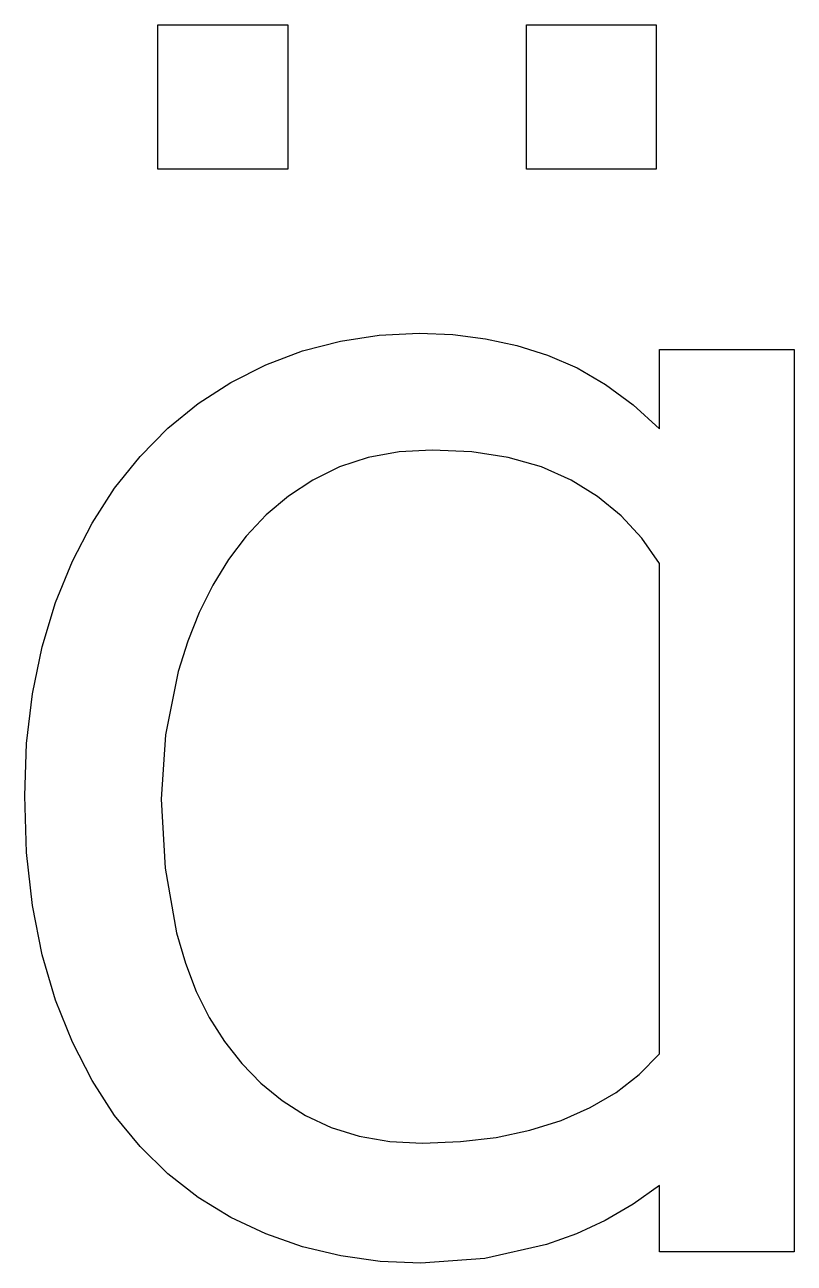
# Model space of a CAD drawing. Extents: x 0.6 to 7.2, y -0.1 to 10.5.
import ezdxf

# ---------------------------------------------------------------- set-up
doc = ezdxf.new("R2010")
doc.units = 0
doc.layers.get('0').update_dxf_attribs({"linetype": 'CONTINUOUS'})

msp = doc.modelspace()

# ---------------------------------------------------------------- linework, layer by layer
at = {"color": 0}
for p, q in [((1.764, 9.264), (1.764, 10.5)), ((1.764, 10.5), (2.875, 10.5)), ((2.875, 10.5), (2.875, 9.264)), ((4.917, 9.264), (4.917, 10.5)), ((4.917, 10.5), (6.028, 10.5)), ((6.028, 10.5), (6.028, 9.264)), ((2.875, 9.264), (1.764, 9.264)), ((6.028, 9.264), (4.917, 9.264)), ((3.325, 7.793), (3.658, 7.844)), ((3.658, 7.844), (4, 7.861)), ((4, 7.861), (4.287, 7.849)), ((4.287, 7.849), (4.566, 7.814)), ((3.001, 7.709), (3.325, 7.793)), ((4.566, 7.814), (4.836, 7.756)), ((4.836, 7.756), (5.097, 7.674)), ((2.688, 7.59), (3.001, 7.709)), ((5.097, 7.674), (5.35, 7.564)), ((6.056, 7.042), (6.056, 7.722)), ((6.056, 7.722), (7.208, 7.722)), ((7.208, 7.722), (7.208, 0)), ((2.388, 7.44), (2.688, 7.59)), ((5.35, 7.564), (5.594, 7.422)), ((2.109, 7.259), (2.388, 7.44)), ((5.594, 7.422), (5.829, 7.248)), ((1.85, 7.047), (2.109, 7.259)), ((5.829, 7.248), (6.056, 7.042)), ((1.611, 6.806), (1.85, 7.047)), ((1.394, 6.535), (1.611, 6.806)), ((3.564, 6.797), (3.318, 6.717)), ((3.829, 6.845), (3.564, 6.797)), ((4.111, 6.861), (3.829, 6.845)), ((4.451, 6.845), (4.111, 6.861)), ((4.762, 6.797), (4.451, 6.845)), ((5.045, 6.717), (4.762, 6.797)), ((3.318, 6.717), (3.09, 6.604)), ((5.299, 6.604), (5.045, 6.717)), ((3.09, 6.604), (2.881, 6.465)), ((5.526, 6.463), (5.299, 6.604)), ((1.201, 6.236), (1.394, 6.535)), ((2.881, 6.465), (2.691, 6.306)), ((5.727, 6.297), (5.526, 6.463)), ((2.691, 6.306), (2.52, 6.125)), ((5.904, 6.106), (5.727, 6.297)), ((1.033, 5.91), (1.201, 6.236)), ((2.52, 6.125), (2.368, 5.924)), ((6.056, 5.889), (5.904, 6.106)), ((0.889, 5.556), (1.033, 5.91)), ((2.368, 5.924), (2.234, 5.705)), ((6.056, 1.694), (6.056, 5.889)), ((2.234, 5.705), (2.118, 5.472)), ((0.773, 5.176), (0.889, 5.556)), ((2.118, 5.472), (2.019, 5.226)), ((2.019, 5.226), (1.938, 4.965)), ((0.691, 4.774), (0.773, 5.176)), ((1.938, 4.965), (1.828, 4.425)), ((0.641, 4.35), (0.691, 4.774)), ((0.625, 3.903), (0.641, 4.35)), ((1.828, 4.425), (1.792, 3.875)), ((0.641, 3.418), (0.625, 3.903)), ((1.792, 3.875), (1.825, 3.283)), ((0.691, 2.965), (0.641, 3.418)), ((1.825, 3.283), (1.924, 2.729)), ((0.773, 2.543), (0.691, 2.965)), ((1.924, 2.729), (1.999, 2.47)), ((0.889, 2.153), (0.773, 2.543)), ((1.999, 2.47), (2.092, 2.229)), ((2.092, 2.229), (2.204, 2.005)), ((1.033, 1.793), (0.889, 2.153)), ((2.204, 2.005), (2.333, 1.799)), ((1.201, 1.465), (1.033, 1.793)), ((2.333, 1.799), (2.481, 1.611)), ((2.481, 1.611), (2.646, 1.443)), ((5.883, 1.518), (6.056, 1.694)), ((5.686, 1.365), (5.883, 1.518)), ((1.394, 1.168), (1.201, 1.465)), ((2.646, 1.443), (2.828, 1.295)), ((2.828, 1.295), (3.028, 1.167)), ((5.463, 1.234), (5.686, 1.365)), ((1.611, 0.903), (1.394, 1.168)), ((3.028, 1.167), (3.247, 1.063)), ((5.215, 1.125), (5.463, 1.234)), ((3.247, 1.063), (3.486, 0.99)), ((4.946, 1.04), (5.215, 1.125)), ((3.486, 0.99), (3.747, 0.945)), ((4.352, 0.943), (4.658, 0.979)), ((4.658, 0.979), (4.946, 1.04)), ((1.85, 0.668), (1.611, 0.903)), ((3.747, 0.945), (4.028, 0.931)), ((4.028, 0.931), (4.352, 0.943)), ((2.109, 0.465), (1.85, 0.668)), ((6.056, 0.569), (5.829, 0.408)), ((6.056, 0), (6.056, 0.569)), ((2.388, 0.293), (2.109, 0.465)), ((5.829, 0.408), (5.592, 0.269)), ((2.688, 0.153), (2.388, 0.293)), ((5.592, 0.269), (5.346, 0.154)), ((3.002, 0.043), (2.688, 0.153)), ((5.346, 0.154), (5.09, 0.062)), ((3.328, -0.035), (3.002, 0.043)), ((5.09, 0.062), (4.561, -0.057)), ((7.208, 0), (6.056, 0)), ((3.665, -0.082), (3.328, -0.035)), ((4.014, -0.097), (3.665, -0.082)), ((4.561, -0.057), (4.014, -0.097))]:
    msp.add_line(p, q, dxfattribs=at)

doc.saveas('drawing.dxf')
